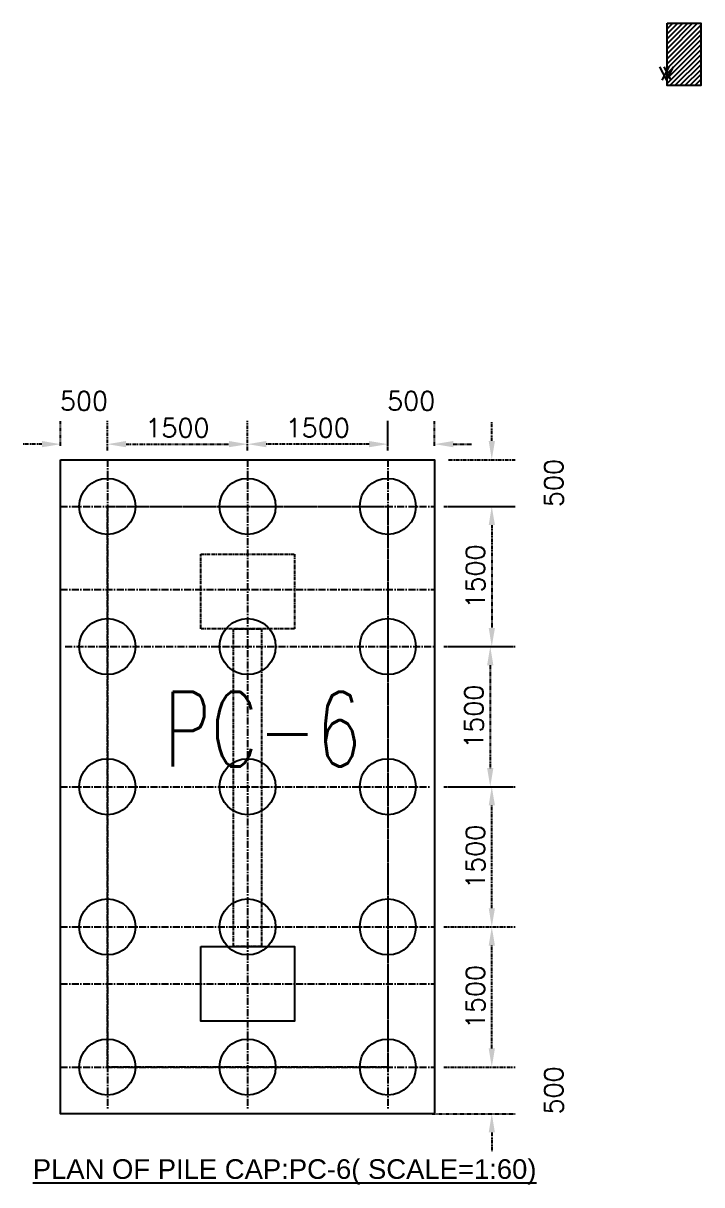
# Model space of a CAD drawing. Header units: millimetres. Extents: x 6239764 to 13047540, y 367704 to 979893.
# Drawn here: x 6563927 to 6571185, y 367786 to 380216 of the extents above; entities that cross this region are included whole.
import ezdxf

# ---------------------------------------------------------------- set-up
doc = ezdxf.new("R2010")
doc.units = ezdxf.units.MM
doc.header["$LTSCALE"] = 300
for name, pattern in [('CENTERX2', [4, 2.5, -0.5, 0.5, -0.5]), ('G', [2, 1.25, -0.25, 0.25, -0.25]), ('K', [2.5, 1.25, -0.25, 0.25, -0.25, 0.25, -0.25])]:
    doc.linetypes.add(name, pattern=pattern)
for name, color, linetype in [('05', 1, 'G'), ('07', 6, 'K'), ('DIM', 4, 'Continuous'), ('TEXT', 7, 'Continuous')]:
    doc.layers.add(name, color=color, linetype=linetype)
doc.styles.add('1-100', font='romans.shx', dxfattribs={"height": 200})
doc.styles.add('1-37.5', font='arial.ttf')
doc.styles.get("Standard").update_dxf_attribs({"font": 'txt8.shx', "width": 0.7, "bigfont": 'hztxt_ii.shx'})
doc.dimstyles.new('1-100', dxfattribs={"dimtxt": 210, "dimasz": 200, "dimexe": 250, "dimexo": 150, "dimgap": 75, "dimtad": 1, "dimdec": 0, "dimzin": 3, "dimdsep": 46, "dimtxsty": '1-100', "dimcen": 0.09, "dimclrd": 161, "dimclre": 161, "dimclrt": 161, "dimadec": 0, "dimazin": 0, "dimtfac": 1, "dimtdec": 0, "dimtofl": 0, "dimtmove": 2, "dimatfit": 3, "dimfxl": 1, "dimtolj": 1, "dimtzin": 0, "dimarcsym": 0})

# ---------------------------------------------------------------- blocks, each defined once
blk = doc.blocks.new('*D378')
at = {"layer": '07', "color": 161, "lineweight": -2, "ltscale": 0.1, "transparency": 16777216}
for p, q in [((6568427, 370545), (6569189, 370545)), ((6568939, 369245), (6568939, 370345)), ((6568427, 369045), (6569189, 369045))]:
    blk.add_line(p, q, dxfattribs=at)
at = {"layer": '07', "color": 161, "ltscale": 0.1, "transparency": 16777216}
for points in [[(6568906, 370345), (6568973, 370345), (6568939, 370545)], [(6568906, 369245), (6568973, 369245), (6568939, 369045)]]:
    blk.add_solid(points, dxfattribs=at)
at = {"layer": 'Defpoints', "color": 0, "ltscale": 0.1, "transparency": 16777216}
for p in [(6568277, 370545), (6568939, 370545), (6568277, 369045)]:
    blk.add_point(p, dxfattribs=at)
at = {"layer": '07', "color": 161, "ltscale": 0.1, "transparency": 16777216, "insert": (6568764, 369795), "char_height": 200, "attachment_point": 5, "rotation": 90, "style": '1-100'}
blk.add_mtext('\\A1;1500', dxfattribs=at)
blk = doc.blocks.new('*D379')
at = {"layer": '07', "color": 161, "lineweight": -2, "ltscale": 0.1, "transparency": 16777216}
for p, q in [((6568427, 372045), (6569189, 372045)), ((6568939, 370745), (6568939, 371845)), ((6568427, 370545), (6569189, 370545))]:
    blk.add_line(p, q, dxfattribs=at)
at = {"layer": '07', "color": 161, "ltscale": 0.1, "transparency": 16777216}
for points in [[(6568906, 371845), (6568973, 371845), (6568939, 372045)], [(6568906, 370745), (6568973, 370745), (6568939, 370545)]]:
    blk.add_solid(points, dxfattribs=at)
at = {"layer": 'Defpoints', "color": 0, "ltscale": 0.1, "transparency": 16777216}
for p in [(6568277, 372045), (6568939, 372045), (6568277, 370545)]:
    blk.add_point(p, dxfattribs=at)
at = {"layer": '07', "color": 161, "ltscale": 0.1, "transparency": 16777216, "insert": (6568764, 371295), "char_height": 200, "attachment_point": 5, "rotation": 90, "style": '1-100'}
blk.add_mtext('\\A1;1500', dxfattribs=at)
blk = doc.blocks.new('*D380')
at = {"layer": '07', "color": 161, "lineweight": -2, "ltscale": 0.1, "transparency": 16777216}
for p, q in [((6568939, 369245), (6568939, 369445)), ((6568427, 369045), (6569189, 369045)), ((6568301, 368545), (6569189, 368545)), ((6568939, 368345), (6568939, 368145))]:
    blk.add_line(p, q, dxfattribs=at)
at = {"layer": '07', "color": 161, "ltscale": 0.1, "transparency": 16777216}
for points in [[(6568906, 369245), (6568973, 369245), (6568939, 369045)], [(6568906, 368345), (6568973, 368345), (6568939, 368545)]]:
    blk.add_solid(points, dxfattribs=at)
at = {"layer": 'Defpoints', "color": 0, "ltscale": 0.1, "transparency": 16777216}
for p in [(6568277, 369045), (6568151, 368545), (6568939, 368545)]:
    blk.add_point(p, dxfattribs=at)
at = {"layer": '07', "color": 161, "ltscale": 0.1, "transparency": 16777216, "insert": (6569602, 368795), "char_height": 200, "attachment_point": 5, "rotation": 90, "style": '1-100'}
blk.add_mtext('\\A1;500', dxfattribs=at)
blk = doc.blocks.new('*D381')
at = {"layer": '07', "color": 161, "lineweight": -2, "ltscale": 0.1, "transparency": 16777216}
for p, q in [((6568427, 375045), (6569189, 375045)), ((6568939, 374845), (6568939, 373745)), ((6568427, 373545), (6569189, 373545))]:
    blk.add_line(p, q, dxfattribs=at)
at = {"layer": '07', "color": 161, "ltscale": 0.1, "transparency": 16777216}
for points in [[(6568906, 374845), (6568973, 374845), (6568939, 375045)], [(6568906, 373745), (6568973, 373745), (6568939, 373545)]]:
    blk.add_solid(points, dxfattribs=at)
at = {"layer": 'Defpoints', "color": 0, "ltscale": 0.1, "transparency": 16777216}
for p in [(6568277, 375045), (6568277, 373545), (6568939, 373545)]:
    blk.add_point(p, dxfattribs=at)
at = {"layer": '07', "color": 161, "ltscale": 0.1, "transparency": 16777216, "insert": (6568764, 374295), "char_height": 200, "attachment_point": 5, "rotation": 90, "style": '1-100'}
blk.add_mtext('\\A1;1500', dxfattribs=at)
blk = doc.blocks.new('*D382')
at = {"layer": '07', "color": 161, "lineweight": -2, "ltscale": 0.1, "transparency": 16777216}
for p, q in [((6564827, 375645), (6564827, 375961)), ((6566327, 375645), (6566327, 375961)), ((6565027, 375711), (6566127, 375711))]:
    blk.add_line(p, q, dxfattribs=at)
at = {"layer": '07', "color": 161, "ltscale": 0.1, "transparency": 16777216}
for points in [[(6565027, 375745), (6565027, 375678), (6564827, 375711)], [(6566127, 375745), (6566127, 375678), (6566327, 375711)]]:
    blk.add_solid(points, dxfattribs=at)
at = {"layer": 'Defpoints', "color": 0, "ltscale": 0.1, "transparency": 16777216}
for p in [(6566327, 375711), (6564827, 375495), (6566327, 375495)]:
    blk.add_point(p, dxfattribs=at)
at = {"layer": '07', "color": 161, "ltscale": 0.1, "transparency": 16777216, "insert": (6565577, 375886), "char_height": 200, "attachment_point": 5, "style": '1-100'}
blk.add_mtext('\\A1;1500', dxfattribs=at)
blk = doc.blocks.new('*D383')
at = {"layer": '07', "color": 161, "lineweight": -2, "ltscale": 0.1, "transparency": 16777216}
for p, q in [((6564327, 375695), (6564327, 375961)), ((6564827, 375645), (6564827, 375961)), ((6564127, 375711), (6563927, 375711)), ((6565027, 375711), (6565227, 375711))]:
    blk.add_line(p, q, dxfattribs=at)
at = {"layer": '07', "color": 161, "ltscale": 0.1, "transparency": 16777216}
for points in [[(6564127, 375745), (6564127, 375678), (6564327, 375711)], [(6565027, 375745), (6565027, 375678), (6564827, 375711)]]:
    blk.add_solid(points, dxfattribs=at)
at = {"layer": 'Defpoints', "color": 0, "ltscale": 0.1, "transparency": 16777216}
for p in [(6564327, 375711), (6564327, 375545), (6564827, 375495)]:
    blk.add_point(p, dxfattribs=at)
at = {"layer": '07', "color": 161, "ltscale": 0.1, "transparency": 16777216, "insert": (6564577, 376174), "char_height": 200, "attachment_point": 5, "style": '1-100'}
blk.add_mtext('\\A1;500', dxfattribs=at)
blk = doc.blocks.new('*D384')
at = {"layer": '07', "color": 161, "lineweight": -2, "ltscale": 0.1, "transparency": 16777216}
for p, q in [((6566327, 375645), (6566327, 375961)), ((6567827, 375645), (6567827, 375961)), ((6567627, 375711), (6566527, 375711))]:
    blk.add_line(p, q, dxfattribs=at)
at = {"layer": '07', "color": 161, "ltscale": 0.1, "transparency": 16777216}
for points in [[(6566527, 375745), (6566527, 375678), (6566327, 375711)], [(6567627, 375745), (6567627, 375678), (6567827, 375711)]]:
    blk.add_solid(points, dxfattribs=at)
at = {"layer": 'Defpoints', "color": 0, "ltscale": 0.1, "transparency": 16777216}
for p in [(6566327, 375711), (6566327, 375495), (6567827, 375495)]:
    blk.add_point(p, dxfattribs=at)
at = {"layer": '07', "color": 161, "ltscale": 0.1, "transparency": 16777216, "insert": (6567077, 375886), "char_height": 200, "attachment_point": 5, "style": '1-100'}
blk.add_mtext('\\A1;1500', dxfattribs=at)
blk = doc.blocks.new('*D385')
at = {"layer": '07', "color": 161, "lineweight": -2, "ltscale": 0.1, "transparency": 16777216}
for p, q in [((6567827, 375695), (6567827, 375961)), ((6568327, 375695), (6568327, 375961)), ((6567627, 375711), (6567427, 375711)), ((6568527, 375711), (6568727, 375711))]:
    blk.add_line(p, q, dxfattribs=at)
at = {"layer": '07', "color": 161, "ltscale": 0.1, "transparency": 16777216}
for points in [[(6567627, 375745), (6567627, 375678), (6567827, 375711)], [(6568527, 375745), (6568527, 375678), (6568327, 375711)]]:
    blk.add_solid(points, dxfattribs=at)
at = {"layer": 'Defpoints', "color": 0, "ltscale": 0.1, "transparency": 16777216}
for p in [(6567827, 375711), (6567827, 375545), (6568327, 375545)]:
    blk.add_point(p, dxfattribs=at)
at = {"layer": '07', "color": 161, "ltscale": 0.1, "transparency": 16777216, "insert": (6568077, 376174), "char_height": 200, "attachment_point": 5, "style": '1-100'}
blk.add_mtext('\\A1;500', dxfattribs=at)
blk = doc.blocks.new('*D386')
at = {"layer": '07', "color": 161, "lineweight": -2, "ltscale": 0.1, "transparency": 16777216}
for p, q in [((6568939, 375745), (6568939, 375945)), ((6568477, 375545), (6569189, 375545)), ((6568477, 375045), (6569189, 375045)), ((6568939, 374845), (6568939, 374645))]:
    blk.add_line(p, q, dxfattribs=at)
at = {"layer": '07', "color": 161, "ltscale": 0.1, "transparency": 16777216}
for points in [[(6568906, 375745), (6568973, 375745), (6568939, 375545)], [(6568906, 374845), (6568973, 374845), (6568939, 375045)]]:
    blk.add_solid(points, dxfattribs=at)
at = {"layer": 'Defpoints', "color": 0, "ltscale": 0.1, "transparency": 16777216}
for p in [(6568327, 375545), (6568327, 375045), (6568939, 375045)]:
    blk.add_point(p, dxfattribs=at)
at = {"layer": '07', "color": 161, "ltscale": 0.1, "transparency": 16777216, "insert": (6569602, 375295), "char_height": 200, "attachment_point": 5, "rotation": 90, "style": '1-100'}
blk.add_mtext('\\A1;500', dxfattribs=at)
blk = doc.blocks.new('*D387')
at = {"layer": '07', "color": 161, "lineweight": -2, "ltscale": 0.1, "transparency": 16777216}
for p, q in [((6568477, 373545), (6569173, 373545)), ((6568923, 373345), (6568923, 372245)), ((6568477, 372045), (6569173, 372045))]:
    blk.add_line(p, q, dxfattribs=at)
at = {"layer": '07', "color": 161, "ltscale": 0.1, "transparency": 16777216}
for points in [[(6568889, 373345), (6568956, 373345), (6568923, 373545)], [(6568889, 372245), (6568956, 372245), (6568923, 372045)]]:
    blk.add_solid(points, dxfattribs=at)
at = {"layer": 'Defpoints', "color": 0, "ltscale": 0.1, "transparency": 16777216}
for p in [(6568327, 373545), (6568327, 372045), (6568923, 372045)]:
    blk.add_point(p, dxfattribs=at)
at = {"layer": '07', "color": 161, "ltscale": 0.1, "transparency": 16777216, "insert": (6568748, 372795), "char_height": 200, "attachment_point": 5, "rotation": 90, "style": '1-100'}
blk.add_mtext('\\A1;1500', dxfattribs=at)

msp = doc.modelspace()

# ---------------------------------------------------------------- hatches: boundary and pattern name
h = msp.add_hatch()
h.set_pattern_fill('ANSI31', color=256, scale=299.999995, style=0)
h.set_pattern_definition([(45, (2611536.6, 1023717.304), (-26.51650382, 26.51650382), [])])
h.paths.add_polyline_path([(6570814.3, 379548.8), (6570940.8, 379548.8), (6570940.8, 380215.7), (6570814.3, 380215.7)])
h.paths.add_polyline_path([(6570940.8, 379548.8), (6571064.9, 379548.8), (6571064.9, 380215.7), (6570940.8, 380215.7)])
h.paths.add_polyline_path([(6571064.9, 379548.8), (6571174.3, 379548.8), (6571174.3, 380215.7), (6571064.9, 380215.7)])
edge = h.paths.add_edge_path()
edge.add_line((6571174.3, 379548.8), (6571174.3, 379548.8))
edge.add_line((6571174.3, 379548.8), (6571174.3, 380215.7))
edge.add_line((6571163.4, 380215.7), (6571185.2, 380215.7))
edge.add_line((6571174.3, 380215.7), (6571174.3, 379548.8))

# ---------------------------------------------------------------- linework, layer by layer
at = {"color": 7, "lineweight": 25}
for p, q in [((6570732.9, 379748.8, 0), (6570808.3, 379608.1, 0)), ((6570834.2, 379748.8, 0), (6570758.8, 379608.1, 0)), ((6570778.6, 379748.8, 0), (6570854, 379608.1, 0)), ((6570880, 379748.8, 0), (6570804.6, 379608.1, 0))]:
    msp.add_line(p, q, dxfattribs=at)
at = {"color": 8, "linetype": 'CENTERX2', "ltscale": 0.1}
for p, q in [((6564827.1, 375545), (6564827.1, 368595)), ((6566327.1, 375545), (6566327.1, 368595)), ((6567827.1, 375545), (6567827.1, 368595)), ((6564327.1, 375045), (6568327.1, 375045)), ((6564327.1, 374155), (6568327.1, 374155)), ((6564377.1, 373545), (6568327.1, 373545)), ((6564327.1, 372045), (6568277.1, 372045)), ((6564327.1, 370545), (6568327.1, 370545)), ((6564327.1, 369935), (6568327.1, 369935)), ((6564327.1, 369045), (6568327.1, 369045))]:
    msp.add_line(p, q, dxfattribs=at)
at = {"color": 141, "ltscale": 0.1}
for p, q in [((6565827.1, 370335), (6566827.1, 370335)), ((6566827.1, 370335), (6566827.1, 369535))]:
    msp.add_line(p, q, dxfattribs=at)
msp.add_lwpolyline([(6564327.1, 375545), (6568327.1, 375545), (6568327.1, 368545), (6564327.1, 368545)], close=True, dxfattribs=at)
at = {"color": 8, "linetype": 'CENTERX2', "ltscale": 0.1}
msp.add_lwpolyline([(6564827.1, 375045), (6567827.1, 375045), (6567827.1, 369045), (6564827.1, 369045)], close=True, dxfattribs=at)
at = {"color": 22, "ltscale": 0.1}
for centre in [(6564827.1, 375045), (6566327.1, 375045), (6567827.1, 375045), (6564827.1, 373545), (6566327.1, 373545), (6567827.1, 373545), (6564827.1, 372045), (6566327.1, 372045), (6567827.1, 372045), (6564827.1, 370545), (6566327.1, 370545), (6567827.1, 370545), (6564827.1, 369045), (6566327.1, 369045), (6567827.1, 369045)]:
    msp.add_circle(centre, 300, dxfattribs=at)
at = {"layer": '05', "ltscale": 0.1}
for points in [[(6565827.1, 374535), (6566827.1, 374535), (6566827.1, 373735), (6565827.1, 373735)], [(6566177.1, 373735), (6566477.1, 373735), (6566477.1, 370335), (6566177.1, 370335)], [(6565827.1, 370335), (6566827.1, 370335), (6566827.1, 369535), (6565827.1, 369535)]]:
    msp.add_lwpolyline(points, close=True, dxfattribs=at)
at = {"layer": '05', "linetype": 'Continuous', "ltscale": 0.1}
msp.add_lwpolyline([(6565827.1, 370335), (6566827.1, 370335), (6566827.1, 369535), (6565827.1, 369535)], close=True, dxfattribs=at)
at = {"layer": 'DIM', "elevation": 0}
msp.add_lwpolyline([(6570814.3, 380215.7), (6571174.3, 380215.7), (6571174.3, 379548.8), (6570814.3, 379548.8)], close=True, dxfattribs=at)

# ---------------------------------------------------------------- texts
at = {"layer": '07', "color": 6, "ltscale": 0.1, "width": 0.7}
msp.add_text('PC-6', height=800, dxfattribs=at).set_placement((6565430.8, 372260.8))
at = {"layer": 'TEXT', "linetype": 'Continuous', "ltscale": 0.5, "insert": (6563947.6, 368058.7), "char_height": 210, "attachment_point": 1, "style": '1-37.5'}
msp.add_mtext('{\\L PLAN OF PILE CAP:PC-6( SCALE=1:60)}', dxfattribs=at)

# ---------------------------------------------------------------- dimensions: what is measured, and where the dimension line sits
at = {"layer": '07', "color": 6, "ltscale": 0.1}
for base, p1, p2, picture, middle in [((6564327.1, 375711.2), (6564827.1, 375495), (6564327.1, 375545), '*D383', (6564577.1, 376173.7)), ((6567827.1, 375711.2), (6568327.1, 375545), (6567827.1, 375545), '*D385', (6568077.1, 376173.7)), ((6566327.1, 375711.2), (6564827.1, 375495), (6566327.1, 375495), '*D382', (6565577.1, 375886.2)), ((6566327.1, 375711.2), (6567827.1, 375495), (6566327.1, 375495), '*D384', (6567077.1, 375886.2))]:
    dim = msp.add_linear_dim(base=base, p1=p1, p2=p2, dimstyle='1-100', dxfattribs=at)
    dim.commit()
    dim.dimension.update_dxf_attribs({"geometry": picture, "text_midpoint": middle})
for base, p1, p2, picture, middle in [((6568939.2, 375045), (6568327.1, 375545), (6568327.1, 375045), '*D386', (6569601.7, 375295)), ((6568939.2, 373545), (6568277.1, 375045), (6568277.1, 373545), '*D381', (6568764.2, 374295)), ((6568922.7, 372045), (6568327.1, 373545), (6568327.1, 372045), '*D387', (6568747.7, 372795)), ((6568939.2, 372045), (6568277.1, 370545), (6568277.1, 372045), '*D379', (6568764.2, 371295)), ((6568939.2, 370545), (6568277.1, 369045), (6568277.1, 370545), '*D378', (6568764.2, 369795)), ((6568939.2, 368545), (6568277.1, 369045), (6568150.8, 368545), '*D380', (6569601.7, 368795))]:
    dim = msp.add_linear_dim(base=base, p1=p1, p2=p2, angle=90, dimstyle='1-100', dxfattribs=at)
    dim.commit()
    dim.dimension.update_dxf_attribs({"geometry": picture, "text_midpoint": middle})

doc.saveas('drawing.dxf')
